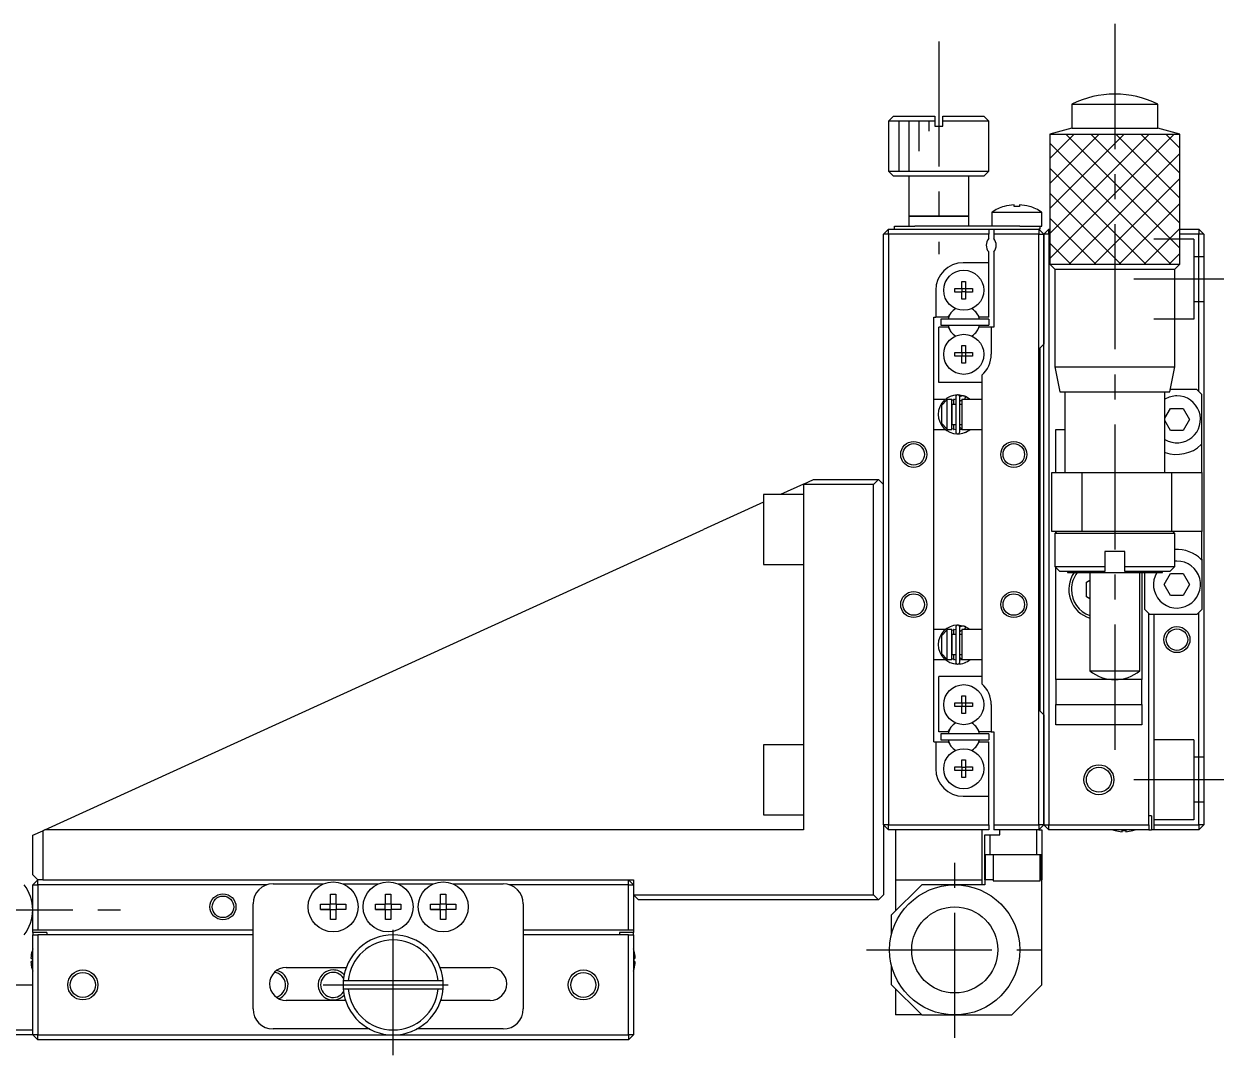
# Model space of a CAD drawing. Extents: x -401 to 352, y 16 to 609.
# Drawn here: x 96.4 to 216.3, y 278.3 to 381.3 of the extents above; entities that cross this region are included whole.
import ezdxf

# ---------------------------------------------------------------- set-up
doc = ezdxf.new("R2010")
doc.units = 0
doc.header["$LTSCALE"] = 10
doc.linetypes.add('CENTER', pattern=[2, 1.25, -0.25, 0.25, -0.25])
doc.linetypes.add('DASHED', pattern=[3.5, 2, -1.5])
doc.layers.get('0').update_dxf_attribs({"linetype": 'CONTINUOUS'})
doc.layers.add('CENTER', color=1, linetype='CENTER')

msp = doc.modelspace()

# ---------------------------------------------------------------- linework, layer by layer
at = {"color": 7, "linetype": 'CONTINUOUS'}
for p, q in [((201.11777, 373.330669), (209.71777, 373.330669)), ((201.11777, 373.330669), (201.11777, 370.920158)), ((209.71777, 370.920158), (209.71777, 373.330669)), ((183.31777, 372.130663), (182.81777, 371.630663)), ((187.41777, 371.630663), (182.81777, 371.630663)), ((182.81777, 371.630663), (182.81777, 366.630663)), ((183.31777, 372.130663), (187.41777, 372.130663)), ((187.41777, 372.130663), (187.41777, 371.630663)), ((187.41777, 371.630663), (187.41777, 371.130663)), ((188.21777, 372.130663), (192.31777, 372.130663)), ((188.21777, 371.630663), (188.21777, 372.130663)), ((192.81777, 371.630663), (188.21777, 371.630663)), ((188.21777, 371.130663), (188.21777, 371.630663)), ((192.81777, 371.630663), (192.31777, 372.130663)), ((192.81777, 366.630663), (192.81777, 371.630663)), ((187.41777, 371.130663), (188.21777, 371.130663)), ((201.11777, 370.920158), (198.917771, 370.33067)), ((201.11777, 370.920158), (209.71777, 370.920158)), ((211.917769, 370.33067), (209.71777, 370.920158)), ((198.917771, 370.33067), (211.917769, 370.33067)), ((198.917771, 370.33067), (198.917771, 357.330669)), ((211.917769, 357.330669), (211.917769, 370.33067)), ((182.81777, 366.630663), (187.81777, 366.630663)), ((182.81777, 366.630663), (183.31777, 366.130663)), ((187.81777, 366.130663), (183.31777, 366.130663)), ((184.81777, 366.130663), (184.81777, 362.130663)), ((187.81777, 366.630663), (192.81777, 366.630663)), ((192.31777, 366.130663), (187.81777, 366.130663)), ((190.81777, 362.130663), (190.81777, 366.130663)), ((192.31777, 366.130663), (192.81777, 366.630663)), ((195.35777, 363.093244), (195.35777, 363.265616)), ((195.87777, 363.265616), (195.87777, 363.093244)), ((184.81777, 362.130663), (187.81777, 362.130663)), ((190.81777, 362.130663), (184.81777, 362.130663)), ((184.81777, 362.130663), (184.81777, 361.130663)), ((187.81777, 362.130663), (190.81777, 362.130663)), ((190.81777, 361.130663), (190.81777, 362.130663)), ((193.11777, 362.522321), (198.11777, 362.522321)), ((193.11777, 362.522321), (193.11777, 361.130663)), ((194.35918, 363.093244), (194.355837, 363.100099)), ((195.87777, 363.093244), (195.35777, 363.093244)), ((196.879703, 363.100099), (196.876359, 363.093244)), ((198.11777, 361.130663), (198.11777, 362.522321)), ((183.41777, 360.830663), (183.41777, 361.130663)), ((183.41777, 361.130663), (185.41777, 361.130663)), ((194.54277, 361.130663), (185.41777, 361.130663)), ((195.91777, 361.130663), (194.54277, 361.130663)), ((195.91777, 361.130663), (197.91777, 361.130663)), ((197.91777, 361.130663), (198.11777, 361.130663)), ((197.91777, 361.130663), (197.91777, 360.830663)), ((182.81777, 360.830663), (182.31777, 360.330663)), ((182.31777, 301.330663), (182.31777, 360.330663)), ((182.81777, 360.330663), (182.31777, 360.330663)), ((182.81777, 360.330663), (182.81777, 360.830663)), ((182.81777, 360.830663), (192.81777, 360.830663)), ((182.81777, 360.330663), (182.81777, 301.330663)), ((192.81777, 360.330663), (182.81777, 360.330663)), ((192.81777, 360.830663), (193.31777, 360.830663)), ((192.81777, 360.830663), (192.81777, 360.330663)), ((192.81777, 359.892101), (192.81777, 360.330663)), ((193.31777, 360.830663), (197.81777, 360.830663)), ((193.31777, 360.830663), (193.31777, 360.330663)), ((197.81777, 360.330663), (193.31777, 360.330663)), ((193.31777, 360.330663), (193.31777, 359.892101)), ((197.91777, 360.830663), (197.81777, 360.830663)), ((197.81777, 360.830663), (197.81777, 360.330663)), ((197.81777, 360.830663), (198.31777, 360.330663)), ((197.81777, 360.330663), (198.31777, 360.330663)), ((197.81777, 301.330663), (197.81777, 360.330663)), ((198.81777, 360.830663), (198.31777, 360.330663)), ((198.31777, 360.330663), (198.31777, 349.330663)), ((198.31777, 349.330663), (198.31777, 360.330663)), ((198.81777, 360.330663), (198.31777, 360.330663)), ((198.81777, 360.330663), (198.81777, 360.830663)), ((198.81777, 360.830663), (198.917771, 360.830663)), ((198.81777, 360.330663), (198.81777, 301.330663)), ((198.917771, 360.330663), (198.81777, 360.330663)), ((211.917769, 360.830663), (213.81777, 360.830663)), ((213.81777, 360.330663), (211.917769, 360.330663)), ((213.81777, 360.830663), (213.81777, 360.330663)), ((214.31777, 360.330663), (213.81777, 360.830663)), ((213.81777, 344.630663), (213.81777, 360.330663)), ((214.31777, 360.330663), (213.81777, 360.330663)), ((214.31777, 360.330663), (214.31777, 301.330663)), ((192.81777, 357.480663), (192.81777, 358.569226)), ((193.31777, 358.569226), (193.31777, 351.030663)), ((192.81777, 357.480663), (190.26777, 357.480663)), ((192.81777, 352.030663), (192.81777, 357.480663)), ((198.917771, 357.330669), (211.917769, 357.330669)), ((198.917771, 357.330669), (199.417774, 356.830667)), ((211.417766, 356.830667), (211.917769, 357.330669)), ((199.417774, 356.830667), (211.417766, 356.830667)), ((199.417774, 356.830667), (199.417774, 347.080662)), ((211.417766, 347.080662), (211.417766, 356.830667)), ((189.431408, 354.550663), (189.431408, 354.910663)), ((189.431408, 354.910663), (190.13777, 354.910663)), ((190.13777, 355.617025), (190.49777, 355.617025)), ((190.13777, 354.910663), (190.13777, 355.617025)), ((190.148142, 354.900291), (190.13777, 354.910663)), ((190.148142, 354.561035), (190.148142, 354.900291)), ((190.148142, 354.900291), (190.487398, 354.900291)), ((190.487398, 354.900291), (190.49777, 354.910663)), ((190.487398, 354.900291), (190.487398, 354.561035)), ((190.49777, 355.617025), (190.49777, 354.910663)), ((190.49777, 354.910663), (191.204131, 354.910663)), ((191.204131, 354.910663), (191.204131, 354.550663)), ((187.51777, 354.730663), (187.51777, 352.030663)), ((190.13777, 354.550663), (189.431408, 354.550663)), ((190.148142, 354.561035), (190.13777, 354.550663)), ((190.13777, 353.844302), (190.13777, 354.550663)), ((190.49777, 353.844302), (190.13777, 353.844302)), ((190.487398, 354.561035), (190.148142, 354.561035)), ((190.487398, 354.561035), (190.49777, 354.550663)), ((190.49777, 354.550663), (190.49777, 353.844302)), ((191.204131, 354.550663), (190.49777, 354.550663)), ((187.31777, 309.630663), (187.31777, 352.030663)), ((187.31777, 352.030663), (187.51777, 352.030663)), ((188.766964, 352.030663), (187.51777, 352.030663)), ((188.01777, 351.830663), (188.01777, 351.230663)), ((192.81777, 351.830663), (188.01777, 351.830663)), ((188.766964, 352.030663), (188.91713, 352.290758)), ((191.718409, 352.290758), (191.868575, 352.030663)), ((192.81777, 352.030663), (191.868575, 352.030663)), ((192.81777, 351.830663), (192.81777, 351.230663)), ((187.81777, 345.530663), (187.81777, 351.030663)), ((188.766964, 351.030663), (187.81777, 351.030663)), ((188.01777, 351.230663), (192.81777, 351.230663)), ((188.766964, 351.030663), (188.91713, 350.770568)), ((191.718409, 350.770568), (191.868575, 351.030663)), ((193.06777, 351.030663), (191.868575, 351.030663)), ((193.06777, 351.030663), (193.06777, 348.330663)), ((193.31777, 351.030663), (193.06777, 351.030663)), ((190.13777, 349.217025), (190.49777, 349.217025)), ((190.13777, 348.510663), (190.13777, 349.217025)), ((190.49777, 349.217025), (190.49777, 348.510663)), ((197.96777, 348.980663), (198.31777, 349.330663)), ((197.96777, 312.680663), (197.96777, 348.980663)), ((198.31777, 312.330663), (198.31777, 349.330663)), ((189.431408, 348.150663), (189.431408, 348.510663)), ((189.431408, 348.510663), (190.13777, 348.510663)), ((190.13777, 348.150663), (189.431408, 348.150663)), ((190.148142, 348.500291), (190.13777, 348.510663)), ((190.148142, 348.161035), (190.13777, 348.150663)), ((190.13777, 347.444302), (190.13777, 348.150663)), ((190.148142, 348.500291), (190.487398, 348.500291)), ((190.148142, 348.161035), (190.148142, 348.500291)), ((190.487398, 348.161035), (190.148142, 348.161035)), ((190.487398, 348.500291), (190.49777, 348.510663)), ((190.487398, 348.500291), (190.487398, 348.161035)), ((190.487398, 348.161035), (190.49777, 348.150663)), ((190.49777, 348.510663), (191.204131, 348.510663)), ((190.49777, 348.150663), (190.49777, 347.444302)), ((191.204131, 348.150663), (190.49777, 348.150663)), ((191.204131, 348.510663), (191.204131, 348.150663)), ((190.49777, 347.444302), (190.13777, 347.444302)), ((199.417774, 347.080662), (211.417766, 347.080662)), ((199.417774, 347.080662), (199.917773, 344.580663)), ((210.917767, 344.580663), (211.417766, 347.080662)), ((192.11777, 345.530663), (187.81777, 345.530663)), ((192.11777, 346.251601), (192.11777, 343.405663)), ((189.52277, 344.080663), (189.52277, 340.580663)), ((190.511163, 344.105427), (189.745359, 344.274319)), ((189.918881, 344.10798), (189.911222, 344.104288)), ((189.91277, 340.580663), (189.91277, 344.080663)), ((189.950228, 344.121908), (189.918881, 344.10798)), ((189.982218, 344.13425), (189.950228, 344.121908)), ((190.014773, 344.144977), (189.982218, 344.13425)), ((190.047813, 344.154063), (190.014773, 344.144977)), ((190.081257, 344.161485), (190.047813, 344.154063)), ((190.115023, 344.167227), (190.081257, 344.161485)), ((190.149029, 344.171274), (190.115023, 344.167227)), ((190.183192, 344.173617), (190.149029, 344.171274)), ((190.217428, 344.174249), (190.183192, 344.173617)), ((190.251654, 344.173169), (190.217428, 344.174249)), ((190.285787, 344.17038), (190.251654, 344.173169)), ((190.319741, 344.165887), (190.285787, 344.17038)), ((190.353436, 344.159702), (190.319741, 344.165887)), ((190.386787, 344.151839), (190.353436, 344.159702)), ((190.419714, 344.142316), (190.386787, 344.151839)), ((190.492022, 344.112947), (190.392812, 343.830639)), ((190.452134, 344.131157), (190.419714, 344.142316)), ((190.482301, 344.119103), (190.452134, 344.131157)), ((190.475327, 344.054763), (190.471957, 344.043475)), ((190.47826, 344.065329), (190.475327, 344.054763)), ((190.480736, 344.075106), (190.47826, 344.065329)), ((190.482742, 344.084034), (190.480736, 344.075106)), ((190.48095, 344.119388), (190.482909, 344.118767)), ((190.953801, 343.830786), (190.481856, 344.118245)), ((190.484263, 344.092055), (190.482742, 344.084034)), ((190.482909, 344.118767), (190.484384, 344.117021)), ((190.485291, 344.099119), (190.484263, 344.092055)), ((190.484384, 344.117021), (190.485363, 344.114163)), ((190.485818, 344.105183), (190.485291, 344.099119)), ((190.485363, 344.114163), (190.485843, 344.110208)), ((190.485843, 344.110208), (190.485818, 344.105183)), ((190.490957, 344.114326), (190.492022, 344.112947)), ((199.917773, 344.580663), (210.917767, 344.580663)), ((200.41777, 344.580663), (200.41777, 336.530663)), ((210.41777, 336.530663), (210.41777, 344.580663)), ((213.61777, 344.830663), (210.967767, 344.830663)), ((214.11777, 344.330663), (213.61777, 344.830663)), ((214.11777, 339.283136), (214.11777, 344.330663)), ((188.481201, 343.830663), (187.31777, 343.830663)), ((188.11777, 343.250764), (188.61777, 343.77991)), ((188.11777, 341.417808), (188.11777, 343.250764)), ((188.481711, 343.830663), (188.481596, 343.830663)), ((188.61777, 343.830663), (188.61777, 343.77991)), ((189.11777, 343.830663), (188.61777, 343.830663)), ((188.61777, 343.77991), (188.61777, 340.888662)), ((189.117615, 343.765883), (189.522747, 343.874345)), ((189.11777, 340.830663), (189.11777, 343.830663)), ((189.11777, 343.330663), (189.11777, 343.830602)), ((189.11777, 343.330663), (189.11777, 341.330663)), ((189.11777, 341.330663), (189.11777, 343.330663)), ((189.52277, 343.330663), (189.11777, 343.330663)), ((189.306285, 343.830663), (189.306097, 343.830663)), ((189.306412, 343.830663), (189.306285, 343.830663)), ((189.306726, 343.830663), (189.30662, 343.830663)), ((189.307287, 343.830663), (189.306851, 343.830663)), ((189.31777, 343.830663), (189.307371, 343.830663)), ((189.31777, 343.330663), (189.31777, 343.830663)), ((189.91277, 343.479164), (189.913104, 343.493389)), ((190.11777, 343.330663), (189.91277, 343.330663)), ((189.913104, 343.493389), (189.914163, 343.508369)), ((189.914163, 343.508369), (189.915947, 343.523279)), ((189.915947, 343.523279), (189.91845, 343.538082)), ((189.91845, 343.538082), (189.921668, 343.552746)), ((189.921668, 343.552746), (189.925592, 343.567234)), ((189.925592, 343.567234), (189.930215, 343.581513)), ((189.930215, 343.581513), (189.935525, 343.59555)), ((189.935525, 343.59555), (189.941513, 343.609311)), ((189.941513, 343.609311), (189.948164, 343.622762)), ((189.948164, 343.622762), (189.955464, 343.635873)), ((189.955464, 343.635873), (189.963397, 343.64861)), ((189.963397, 343.64861), (189.971946, 343.660944)), ((189.971946, 343.660944), (189.981091, 343.672843)), ((189.981091, 343.672843), (189.990813, 343.684277)), ((189.990813, 343.684277), (190.001088, 343.695219)), ((190.001088, 343.695219), (190.011895, 343.705639)), ((190.011895, 343.705639), (190.023208, 343.715512)), ((190.023208, 343.715512), (190.035002, 343.724811)), ((190.035002, 343.724811), (190.047247, 343.733511)), ((190.047247, 343.733511), (190.059917, 343.741589)), ((190.059917, 343.741589), (190.072979, 343.749023)), ((190.072979, 343.749023), (190.086403, 343.755792)), ((190.086403, 343.755792), (190.100156, 343.761877)), ((190.100156, 343.761877), (190.114204, 343.767261)), ((190.114204, 343.767261), (190.117749, 343.768492)), ((190.11777, 343.830663), (190.11777, 340.830663)), ((192.11777, 343.830663), (190.11777, 343.830663)), ((190.388432, 343.842303), (190.382282, 343.830663)), ((190.394689, 343.854556), (190.388432, 343.842303)), ((190.401016, 343.867344), (190.394689, 343.854556)), ((190.407373, 343.880587), (190.401016, 343.867344)), ((190.413718, 343.894201), (190.407373, 343.880587)), ((190.420013, 343.908102), (190.413718, 343.894201)), ((190.426218, 343.922203), (190.420013, 343.908102)), ((190.432294, 343.936413), (190.426218, 343.922203)), ((190.438203, 343.950645), (190.432294, 343.936413)), ((190.443908, 343.964808), (190.438203, 343.950645)), ((190.449373, 343.978815), (190.443908, 343.964808)), ((190.454563, 343.992576), (190.449373, 343.978815)), ((190.459446, 344.006006), (190.454563, 343.992576)), ((190.463991, 344.019019), (190.459446, 344.006006)), ((190.46817, 344.031535), (190.463991, 344.019019)), ((190.471957, 344.043475), (190.46817, 344.031535)), ((192.11777, 343.405663), (192.11777, 341.255663)), ((210.41777, 341.952202), (210.982684, 342.930663)), ((210.982684, 342.930663), (212.252855, 342.930663)), ((212.252855, 342.930663), (212.88794, 341.830663)), ((210.982684, 340.730663), (210.41777, 341.709124)), ((212.88794, 341.830663), (212.252855, 340.730663)), ((187.31777, 340.830663), (188.481345, 340.830663)), ((188.61777, 340.888662), (188.11777, 341.417808)), ((188.11777, 341.410563), (188.11777, 341.417808)), ((188.61777, 340.888662), (188.61777, 340.830663)), ((188.61777, 340.830663), (189.11777, 340.830663)), ((189.522714, 340.787297), (189.117609, 340.895109)), ((189.11777, 340.830663), (189.11777, 341.330663)), ((189.11777, 341.330663), (189.52277, 341.330663)), ((189.305933, 340.830663), (189.306083, 340.830663)), ((189.306302, 340.830663), (189.306416, 340.830663)), ((189.306416, 340.830663), (189.306572, 340.830663)), ((189.306572, 340.830663), (189.306697, 340.830663)), ((189.306709, 340.830663), (189.306809, 340.830663)), ((189.306809, 340.830663), (189.306911, 340.830663)), ((189.30704, 340.830663), (189.307216, 340.830663)), ((189.307216, 340.830663), (189.307347, 340.830663)), ((189.307483, 340.830663), (189.31777, 340.830663)), ((189.31777, 340.830663), (189.31777, 341.330663)), ((189.91277, 341.330663), (190.11777, 341.330663)), ((189.912845, 341.175468), (189.91277, 341.182163)), ((190.117936, 340.827264), (189.912812, 340.786974)), ((189.913541, 341.160463), (189.912845, 341.175468)), ((189.914963, 341.145508), (189.913541, 341.160463)), ((189.917108, 341.130636), (189.914963, 341.145508)), ((189.919972, 341.115884), (189.917108, 341.130636)), ((189.923549, 341.101286), (189.919972, 341.115884)), ((189.927832, 341.086876), (189.923549, 341.101286)), ((189.932812, 341.072689), (189.927832, 341.086876)), ((189.938479, 341.05876), (189.932812, 341.072689)), ((189.94482, 341.045121), (189.938479, 341.05876)), ((189.951822, 341.031807), (189.94482, 341.045121)), ((189.95947, 341.018849), (189.951822, 341.031807)), ((189.967746, 341.00628), (189.95947, 341.018849)), ((189.976634, 340.994132), (189.967746, 341.00628)), ((189.986113, 340.982435), (189.976634, 340.994132)), ((189.996161, 340.971219), (189.986113, 340.982435)), ((190.006756, 340.960514), (189.996161, 340.971219)), ((190.017873, 340.950348), (190.006756, 340.960514)), ((190.029486, 340.940747), (190.017873, 340.950348)), ((190.041567, 340.931737), (190.029486, 340.940747)), ((190.054087, 340.923344), (190.041567, 340.931737)), ((190.067016, 340.91559), (190.054087, 340.923344)), ((190.080322, 340.908496), (190.067016, 340.91559)), ((190.093971, 340.902084), (190.080322, 340.908496)), ((190.107928, 340.89637), (190.093971, 340.902084)), ((190.117744, 340.892836), (190.107928, 340.89637)), ((190.11777, 340.830663), (192.11777, 340.830663)), ((190.129415, 340.83038), (190.117936, 340.827264)), ((190.423513, 340.520225), (190.424441, 340.520525)), ((190.424441, 340.520525), (190.425869, 340.52099)), ((190.425869, 340.52099), (190.427174, 340.521418)), ((190.427174, 340.521418), (190.428088, 340.52172)), ((190.428088, 340.52172), (190.429318, 340.522128)), ((190.429318, 340.522128), (190.430308, 340.522458)), ((190.430308, 340.522458), (190.431467, 340.522847)), ((190.431467, 340.522847), (190.432496, 340.523194)), ((190.432496, 340.523194), (190.434718, 340.52395)), ((190.434718, 340.52395), (190.43563, 340.524262)), ((190.43563, 340.524262), (190.439974, 340.525771)), ((190.439974, 340.525771), (190.442003, 340.526487)), ((190.442003, 340.526487), (190.444832, 340.527497)), ((190.444832, 340.527497), (190.482301, 340.542223)), ((190.478408, 340.542468), (190.48095, 340.541938)), ((190.48095, 340.541938), (190.48063, 340.542702)), ((190.482301, 340.542223), (190.48095, 340.541938)), ((190.482058, 340.543168), (190.500012, 340.550954)), ((190.48303, 340.542646), (190.482301, 340.542223)), ((192.11777, 341.255663), (192.11777, 320.405663)), ((199.51777, 340.830663), (200.41777, 340.830663)), ((199.51777, 336.530663), (199.51777, 340.830663)), ((212.252855, 340.730663), (210.982684, 340.730663)), ((214.11777, 339.283136), (214.048591, 339.312508)), ((214.11777, 336.530663), (214.11777, 339.283136)), ((174.31777, 335.374937), (175.31777, 335.830663)), ((175.31777, 335.830663), (181.81777, 335.830663)), ((181.81777, 335.830663), (181.31777, 335.330663)), ((182.31777, 335.330663), (181.81777, 335.830663)), ((199.11777, 330.630663), (199.11777, 336.530663)), ((199.11777, 336.530663), (202.11777, 336.530663)), ((202.11777, 336.530663), (202.11777, 330.630663)), ((202.11777, 336.530663), (211.11777, 336.530663)), ((211.11777, 330.630663), (211.11777, 336.530663)), ((211.11777, 336.530663), (214.11777, 336.530663)), ((214.11777, 336.530663), (214.11777, 330.630663)), ((174.31777, 335.374937), (172.02632, 334.330663)), ((174.31777, 335.330663), (174.31777, 335.374937)), ((181.31777, 335.330663), (174.31777, 335.330663)), ((174.31777, 335.330663), (174.31777, 300.830663)), ((181.31777, 294.330663), (181.31777, 335.330663)), ((170.31777, 333.552032), (164.31777, 330.817675)), ((170.31777, 334.330663), (170.31777, 330.830663)), ((174.31777, 334.330663), (170.31777, 334.330663)), ((98.517279, 300.830663), (164.31777, 330.817675)), ((170.31777, 330.830663), (170.31777, 327.330663)), ((202.11777, 330.630663), (199.11777, 330.630663)), ((199.61777, 330.630663), (199.41777, 330.430663)), ((205.41777, 330.430663), (199.41777, 330.430663)), ((199.41777, 330.430663), (199.41777, 327.130663)), ((199.51777, 330.530663), (199.51777, 330.630663)), ((211.11777, 330.630663), (202.11777, 330.630663)), ((211.41777, 330.430663), (205.41777, 330.430663)), ((214.11777, 330.630663), (211.11777, 330.630663)), ((211.41777, 330.430663), (211.21777, 330.630663)), ((211.41777, 327.130663), (211.41777, 330.430663)), ((214.11777, 327.878191), (214.11777, 330.630663)), ((206.41777, 328.630663), (204.41777, 328.630663)), ((204.41777, 328.630663), (204.41777, 327.130663)), ((206.41777, 327.130663), (206.41777, 328.630663)), ((170.31777, 327.330663), (174.31777, 327.330663)), ((214.048591, 327.848819), (214.11777, 327.878191)), ((214.11777, 327.878191), (214.11777, 322.830663)), ((199.41777, 327.130663), (204.41777, 327.130663)), ((199.41777, 327.130663), (199.91777, 326.630663)), ((199.51777, 315.830663), (199.51777, 327.030663)), ((204.41777, 326.630663), (199.91777, 326.630663)), ((200.66777, 326.630663), (200.66777, 326.530663)), ((200.66777, 326.530663), (210.16777, 326.530663)), ((202.917774, 326.530663), (202.917774, 316.708172)), ((204.41777, 327.130663), (204.41777, 326.630663)), ((206.41777, 327.130663), (211.41777, 327.130663)), ((206.41777, 326.630663), (206.41777, 327.130663)), ((210.91777, 326.630663), (206.41777, 326.630663)), ((207.917766, 316.708172), (207.917766, 326.530663)), ((208.11777, 326.530663), (208.11777, 315.830663)), ((208.41777, 322.830663), (208.41777, 326.530663)), ((210.16777, 326.530663), (210.16777, 326.630663)), ((210.347599, 325.330663), (210.982684, 326.430663)), ((210.91777, 326.630663), (211.41777, 327.130663)), ((210.982684, 326.430663), (212.252855, 326.430663)), ((212.252855, 326.430663), (212.88794, 325.330663)), ((202.56777, 325.552351), (202.917774, 325.754426)), ((202.56777, 324.108976), (202.56777, 325.552351)), ((210.982684, 324.230663), (210.347599, 325.330663)), ((212.88794, 325.330663), (212.252855, 324.230663)), ((202.917774, 323.906901), (202.56777, 324.108976)), ((212.252855, 324.230663), (210.982684, 324.230663)), ((208.41777, 322.830663), (208.91777, 322.330663)), ((213.61777, 322.330663), (214.11777, 322.830663)), ((213.81777, 301.330663), (213.81777, 322.530663)), ((190.491494, 321.114082), (189.745359, 321.274319)), ((208.81777, 301.330663), (208.81777, 322.430663)), ((213.61777, 322.330663), (208.91777, 322.330663)), ((209.31777, 322.330663), (209.31777, 301.330663)), ((188.481201, 320.830663), (187.31777, 320.830663)), ((188.11777, 320.250764), (188.61777, 320.77991)), ((188.11777, 318.417808), (188.11777, 320.250764)), ((188.481711, 320.830663), (188.481596, 320.830663)), ((188.61777, 320.830663), (188.61777, 320.77991)), ((189.11777, 320.830663), (188.61777, 320.830663)), ((188.61777, 320.77991), (188.61777, 317.888662)), ((189.117615, 320.765883), (189.522747, 320.874345)), ((189.11777, 317.830663), (189.11777, 320.830663)), ((189.11777, 320.330663), (189.11777, 320.830602)), ((189.11777, 320.330663), (189.11777, 318.330663)), ((189.11777, 318.330663), (189.11777, 320.330663)), ((189.52277, 320.330663), (189.11777, 320.330663)), ((189.306285, 320.830663), (189.306097, 320.830663)), ((189.306412, 320.830663), (189.306285, 320.830663)), ((189.306726, 320.830663), (189.30662, 320.830663)), ((189.307287, 320.830663), (189.306851, 320.830663)), ((189.31777, 320.830663), (189.307371, 320.830663)), ((189.31777, 320.330663), (189.31777, 320.830663)), ((189.52277, 321.080663), (189.52277, 317.580663)), ((189.918881, 321.10798), (189.911222, 321.104288)), ((189.91277, 317.580663), (189.91277, 321.080663)), ((189.91277, 320.479164), (189.913104, 320.493389)), ((190.11777, 320.330663), (189.91277, 320.330663)), ((189.913104, 320.493389), (189.914163, 320.508369)), ((189.914163, 320.508369), (189.915947, 320.523279)), ((189.915947, 320.523279), (189.91845, 320.538082)), ((189.91845, 320.538082), (189.921668, 320.552746)), ((189.950228, 321.121908), (189.918881, 321.10798)), ((189.921668, 320.552746), (189.925592, 320.567234)), ((189.925592, 320.567234), (189.930215, 320.581513)), ((189.930215, 320.581513), (189.935525, 320.59555)), ((189.935525, 320.59555), (189.941513, 320.609311)), ((189.941513, 320.609311), (189.948164, 320.622762)), ((189.948164, 320.622762), (189.955464, 320.635873)), ((189.982218, 321.13425), (189.950228, 321.121908)), ((189.955464, 320.635873), (189.963397, 320.64861)), ((189.963397, 320.64861), (189.971946, 320.660944)), ((189.971946, 320.660944), (189.981091, 320.672843)), ((189.981091, 320.672843), (189.990813, 320.684277)), ((190.014773, 321.144977), (189.982218, 321.13425)), ((189.990813, 320.684277), (190.001088, 320.695219)), ((190.001088, 320.695219), (190.011895, 320.705639)), ((190.011895, 320.705639), (190.023208, 320.715512)), ((190.047813, 321.154063), (190.014773, 321.144977)), ((190.023208, 320.715512), (190.035002, 320.724811)), ((190.035002, 320.724811), (190.047247, 320.733511)), ((190.047247, 320.733511), (190.059917, 320.741589)), ((190.081257, 321.161485), (190.047813, 321.154063)), ((190.059917, 320.741589), (190.072979, 320.749023)), ((190.072979, 320.749023), (190.086403, 320.755792)), ((190.115023, 321.167227), (190.081257, 321.161485)), ((190.086403, 320.755792), (190.100156, 320.761877)), ((190.100156, 320.761877), (190.114204, 320.767261)), ((190.114204, 320.767261), (190.117749, 320.768492)), ((190.149029, 321.171274), (190.115023, 321.167227)), ((190.11777, 320.830663), (190.11777, 317.830663)), ((192.11777, 320.830663), (190.11777, 320.830663)), ((190.183192, 321.173617), (190.149029, 321.171274)), ((190.217428, 321.174249), (190.183192, 321.173617)), ((190.251654, 321.173169), (190.217428, 321.174249)), ((190.285787, 321.17038), (190.251654, 321.173169)), ((190.319741, 321.165887), (190.285787, 321.17038)), ((190.353436, 321.159702), (190.319741, 321.165887)), ((190.386787, 321.151839), (190.353436, 321.159702)), ((190.388432, 320.842303), (190.382282, 320.830663)), ((190.419714, 321.142316), (190.386787, 321.151839)), ((190.394689, 320.854556), (190.388432, 320.842303)), ((190.490957, 321.114326), (190.392812, 320.830639)), ((190.401016, 320.867344), (190.394689, 320.854556)), ((190.407373, 320.880587), (190.401016, 320.867344)), ((190.413718, 320.894201), (190.407373, 320.880587)), ((190.420013, 320.908102), (190.413718, 320.894201)), ((190.452134, 321.131157), (190.419714, 321.142316)), ((190.426218, 320.922203), (190.420013, 320.908102)), ((190.432294, 320.936413), (190.426218, 320.922203)), ((190.438203, 320.950645), (190.432294, 320.936413)), ((190.443908, 320.964808), (190.438203, 320.950645)), ((190.449373, 320.978815), (190.443908, 320.964808)), ((190.454563, 320.992576), (190.449373, 320.978815)), ((190.482301, 321.119103), (190.452134, 321.131157)), ((190.459446, 321.006006), (190.454563, 320.992576)), ((190.463991, 321.019019), (190.459446, 321.006006)), ((190.46817, 321.031535), (190.463991, 321.019019)), ((190.471957, 321.043475), (190.46817, 321.031535)), ((190.475327, 321.054763), (190.471957, 321.043475)), ((190.47826, 321.065329), (190.475327, 321.054763)), ((190.480736, 321.075106), (190.47826, 321.065329)), ((190.482742, 321.084034), (190.480736, 321.075106)), ((190.48095, 321.119388), (190.482909, 321.118767)), ((190.953801, 320.830786), (190.481856, 321.118245)), ((190.484263, 321.092055), (190.482742, 321.084034)), ((190.482909, 321.118767), (190.484384, 321.117021)), ((190.485291, 321.099119), (190.484263, 321.092055)), ((190.484384, 321.117021), (190.485363, 321.114163)), ((190.485818, 321.105183), (190.485291, 321.099119)), ((190.485363, 321.114163), (190.485843, 321.110208)), ((190.485843, 321.110208), (190.485818, 321.105183)), ((190.511163, 321.105427), (190.491494, 321.114082)), ((192.11777, 320.405663), (192.11777, 318.255663)), ((187.31777, 317.830663), (188.481345, 317.830663)), ((188.61777, 317.888662), (188.11777, 318.417808)), ((188.11777, 318.410563), (188.11777, 318.417808)), ((188.61777, 317.888662), (188.61777, 317.830663)), ((188.61777, 317.830663), (189.11777, 317.830663)), ((189.522714, 317.787297), (189.117609, 317.895109)), ((189.11777, 317.830663), (189.11777, 318.330663)), ((189.11777, 318.330663), (189.52277, 318.330663)), ((189.305933, 317.830663), (189.306083, 317.830663)), ((189.306302, 317.830663), (189.306416, 317.830663)), ((189.306416, 317.830663), (189.306572, 317.830663)), ((189.306572, 317.830663), (189.306697, 317.830663)), ((189.306709, 317.830663), (189.306809, 317.830663)), ((189.306809, 317.830663), (189.306911, 317.830663)), ((189.30704, 317.830663), (189.307216, 317.830663)), ((189.307216, 317.830663), (189.307347, 317.830663)), ((189.307483, 317.830663), (189.31777, 317.830663)), ((189.31777, 317.830663), (189.31777, 318.330663)), ((189.91277, 318.330663), (190.11777, 318.330663)), ((189.912845, 318.175468), (189.91277, 318.182163)), ((190.117936, 317.827264), (189.912812, 317.786974)), ((189.913541, 318.160463), (189.912845, 318.175468)), ((189.914963, 318.145508), (189.913541, 318.160463)), ((189.917108, 318.130636), (189.914963, 318.145508)), ((189.919972, 318.115884), (189.917108, 318.130636)), ((189.923549, 318.101286), (189.919972, 318.115884)), ((189.927832, 318.086876), (189.923549, 318.101286)), ((189.932812, 318.072689), (189.927832, 318.086876)), ((189.938479, 318.05876), (189.932812, 318.072689)), ((189.94482, 318.045121), (189.938479, 318.05876)), ((189.951822, 318.031807), (189.94482, 318.045121)), ((189.95947, 318.018849), (189.951822, 318.031807)), ((189.967746, 318.00628), (189.95947, 318.018849)), ((189.976634, 317.994132), (189.967746, 318.00628)), ((189.986113, 317.982435), (189.976634, 317.994132)), ((189.996161, 317.971219), (189.986113, 317.982435)), ((190.006756, 317.960514), (189.996161, 317.971219)), ((190.017873, 317.950348), (190.006756, 317.960514)), ((190.029486, 317.940747), (190.017873, 317.950348)), ((190.041567, 317.931737), (190.029486, 317.940747)), ((190.054087, 317.923344), (190.041567, 317.931737)), ((190.067016, 317.91559), (190.054087, 317.923344)), ((190.080322, 317.908496), (190.067016, 317.91559)), ((190.093971, 317.902084), (190.080322, 317.908496)), ((190.107928, 317.89637), (190.093971, 317.902084)), ((190.117744, 317.892836), (190.107928, 317.89637)), ((190.11777, 317.830663), (192.11777, 317.830663)), ((190.129415, 317.83038), (190.117936, 317.827264)), ((192.11777, 318.255663), (192.11777, 315.409726)), ((190.423513, 317.520225), (190.424441, 317.520525)), ((190.424441, 317.520525), (190.425869, 317.52099)), ((190.425869, 317.52099), (190.427174, 317.521418)), ((190.427174, 317.521418), (190.428088, 317.52172)), ((190.428088, 317.52172), (190.429318, 317.522128)), ((190.429318, 317.522128), (190.430308, 317.522458)), ((190.430308, 317.522458), (190.431467, 317.522847)), ((190.431467, 317.522847), (190.432496, 317.523194)), ((190.432496, 317.523194), (190.434718, 317.52395)), ((190.434718, 317.52395), (190.43563, 317.524262)), ((190.43563, 317.524262), (190.439974, 317.525771)), ((190.439974, 317.525771), (190.442003, 317.526487)), ((190.442003, 317.526487), (190.444832, 317.527497)), ((190.444832, 317.527497), (190.482301, 317.542223)), ((190.478408, 317.542468), (190.48095, 317.541938)), ((190.48095, 317.541938), (190.48063, 317.542702)), ((190.482301, 317.542223), (190.48095, 317.541938)), ((190.482058, 317.543168), (190.500012, 317.550954)), ((190.48303, 317.542646), (190.482301, 317.542223)), ((202.917774, 316.708172), (207.917766, 316.708172)), ((187.81777, 310.630663), (187.81777, 316.130663)), ((192.11777, 316.130663), (187.81777, 316.130663)), ((208.11777, 315.830663), (199.51777, 315.830663)), ((199.51777, 315.830663), (199.51777, 313.330663)), ((208.11777, 313.330663), (208.11777, 315.830663)), ((190.13777, 314.217025), (190.49777, 314.217025)), ((190.13777, 313.510663), (190.13777, 314.217025)), ((190.49777, 314.217025), (190.49777, 313.510663)), ((189.431408, 313.150663), (189.431408, 313.510663)), ((189.431408, 313.510663), (190.13777, 313.510663)), ((190.13777, 313.150663), (189.431408, 313.150663)), ((190.148142, 313.500291), (190.13777, 313.510663)), ((190.148142, 313.161035), (190.13777, 313.150663)), ((190.13777, 312.444302), (190.13777, 313.150663)), ((190.148142, 313.161035), (190.148142, 313.500291)), ((190.148142, 313.500291), (190.487398, 313.500291)), ((190.487398, 313.161035), (190.148142, 313.161035)), ((190.487398, 313.500291), (190.49777, 313.510663)), ((190.487398, 313.500291), (190.487398, 313.161035)), ((190.487398, 313.161035), (190.49777, 313.150663)), ((190.49777, 313.510663), (191.204131, 313.510663)), ((190.49777, 313.150663), (190.49777, 312.444302)), ((191.204131, 313.150663), (190.49777, 313.150663)), ((191.204131, 313.510663), (191.204131, 313.150663)), ((193.06777, 313.330663), (193.06777, 310.630663)), ((199.51777, 313.330663), (208.11777, 313.330663)), ((199.51777, 311.330663), (199.51777, 313.330663)), ((208.11777, 313.330663), (208.11777, 311.330663)), ((190.49777, 312.444302), (190.13777, 312.444302)), ((198.31777, 312.330663), (197.96777, 312.680663)), ((198.31777, 312.330663), (198.31777, 301.330663)), ((198.31777, 301.330663), (198.31777, 312.330663)), ((188.766964, 310.630663), (187.81777, 310.630663)), ((188.766964, 310.630663), (188.91713, 310.890758)), ((191.718409, 310.890758), (191.868575, 310.630663)), ((193.06777, 310.630663), (191.868575, 310.630663)), ((193.06777, 310.630663), (193.31777, 310.630663)), ((193.31777, 310.630663), (193.31777, 301.330663)), ((208.11777, 311.330663), (199.51777, 311.330663)), ((170.31777, 309.330663), (170.31777, 305.830663)), ((174.31777, 309.330663), (170.31777, 309.330663)), ((187.31777, 309.630663), (187.51777, 309.630663)), ((187.51777, 309.630663), (187.51777, 306.930663)), ((187.51777, 309.630663), (188.766964, 309.630663)), ((188.01777, 310.430663), (188.01777, 309.830663)), ((192.81777, 310.430663), (188.01777, 310.430663)), ((188.01777, 309.830663), (192.81777, 309.830663)), ((188.766964, 309.630663), (188.91713, 309.370568)), ((191.718409, 309.370568), (191.868575, 309.630663)), ((191.868575, 309.630663), (192.81777, 309.630663)), ((192.81777, 310.430663), (192.81777, 309.830663)), ((192.81777, 304.180663), (192.81777, 309.630663)), ((189.431408, 306.750663), (189.431408, 307.110663)), ((189.431408, 307.110663), (190.13777, 307.110663)), ((190.13777, 307.817025), (190.49777, 307.817025)), ((190.13777, 307.110663), (190.13777, 307.817025)), ((190.148142, 307.100291), (190.13777, 307.110663)), ((190.148142, 307.100291), (190.487398, 307.100291)), ((190.148142, 306.761035), (190.148142, 307.100291)), ((190.487398, 307.100291), (190.49777, 307.110663)), ((190.487398, 307.100291), (190.487398, 306.761035)), ((190.49777, 307.817025), (190.49777, 307.110663)), ((190.49777, 307.110663), (191.204131, 307.110663)), ((191.204131, 307.110663), (191.204131, 306.750663)), ((170.31777, 305.830663), (170.31777, 302.330663)), ((190.13777, 306.750663), (189.431408, 306.750663)), ((190.148142, 306.761035), (190.13777, 306.750663)), ((190.13777, 306.044302), (190.13777, 306.750663)), ((190.49777, 306.044302), (190.13777, 306.044302)), ((190.487398, 306.761035), (190.148142, 306.761035)), ((190.487398, 306.761035), (190.49777, 306.750663)), ((190.49777, 306.750663), (190.49777, 306.044302)), ((191.204131, 306.750663), (190.49777, 306.750663)), ((190.26777, 304.180663), (192.81777, 304.180663)), ((192.81777, 301.330663), (192.81777, 304.180663)), ((170.31777, 302.330663), (174.31777, 302.330663)), ((209.06777, 302.230663), (208.81777, 302.230663)), ((209.06777, 302.230663), (209.06777, 300.830663)), ((182.31777, 301.330663), (182.31777, 294.330663)), ((182.81777, 301.330663), (182.31777, 301.330663)), ((182.81777, 300.830663), (182.31777, 301.330663)), ((182.81777, 301.330663), (192.81777, 301.330663)), ((182.81777, 300.830663), (182.81777, 301.330663)), ((192.81777, 301.330663), (192.81777, 300.830663)), ((193.31777, 301.330663), (197.81777, 301.330663)), ((193.31777, 301.330663), (193.31777, 300.830663)), ((198.31777, 301.330663), (197.81777, 301.330663)), ((198.31777, 301.330663), (197.81777, 300.830663)), ((197.81777, 301.330663), (197.81777, 300.830663)), ((198.31777, 301.330663), (198.81777, 301.330663)), ((198.31777, 301.330663), (198.81777, 300.830663)), ((198.81777, 301.330663), (208.81777, 301.330663)), ((198.81777, 300.830663), (198.81777, 301.330663)), ((208.81777, 301.330663), (208.81777, 300.830663)), ((209.31777, 301.330663), (213.81777, 301.330663)), ((209.31777, 301.330663), (209.31777, 300.830663)), ((214.31777, 301.330663), (213.81777, 301.330663)), ((213.81777, 301.330663), (213.81777, 300.830663)), ((214.31777, 301.330663), (213.81777, 300.830663)), ((97.31777, 300.284015), (98.31777, 300.739742)), ((97.31777, 296.330663), (97.31777, 300.284015)), ((98.517279, 300.830663), (98.31777, 300.739742)), ((98.31777, 300.739742), (98.31777, 295.830663)), ((100.317775, 300.830663), (98.517279, 300.830663)), ((100.66777, 300.830663), (100.317775, 300.830663)), ((103.96777, 300.830663), (100.66777, 300.830663)), ((104.317765, 300.830663), (103.96777, 300.830663)), ((150.317775, 300.830663), (104.317765, 300.830663)), ((150.66777, 300.830663), (150.317775, 300.830663)), ((153.96777, 300.830663), (150.66777, 300.830663)), ((154.317765, 300.830663), (153.96777, 300.830663)), ((174.31777, 300.830663), (154.317765, 300.830663)), ((192.81777, 300.830663), (182.81777, 300.830663)), ((183.51777, 300.830663), (183.51777, 295.830663)), ((192.11777, 300.830663), (192.11777, 295.830663)), ((192.41777, 298.330663), (192.41777, 300.330663)), ((192.41777, 300.330663), (192.91777, 300.330663)), ((192.91777, 300.330663), (192.91777, 298.330663)), ((192.91777, 300.330663), (193.91777, 300.330663)), ((197.81777, 300.830663), (193.31777, 300.830663)), ((193.91777, 300.330663), (193.91777, 300.830663)), ((197.61777, 298.330663), (197.61777, 300.830663)), ((197.81777, 300.830663), (198.11777, 300.830663)), ((198.11777, 300.830663), (198.11777, 298.330663)), ((208.81777, 300.830663), (198.81777, 300.830663)), ((205.429154, 300.756519), (205.431408, 300.761142)), ((206.13777, 300.761142), (206.49777, 300.761142)), ((206.13777, 300.640804), (206.13777, 300.761142)), ((206.49777, 300.761142), (206.49777, 300.640804)), ((207.204131, 300.761142), (207.206386, 300.756519)), ((208.81777, 300.830663), (209.06777, 300.830663)), ((209.31777, 300.830663), (209.06777, 300.830663)), ((213.81777, 300.830663), (209.31777, 300.830663)), ((192.91777, 298.330663), (192.41777, 298.330663)), ((192.41777, 295.830663), (192.41777, 298.330663)), ((192.458033, 298.330663), (192.458033, 295.830663)), ((197.61777, 298.330663), (192.91777, 298.330663)), ((193.26777, 298.330663), (193.26777, 295.730663)), ((198.11777, 298.330663), (197.61777, 298.330663)), ((197.96777, 295.730663), (197.96777, 298.330663)), ((198.048591, 295.830663), (198.048591, 298.330663)), ((198.11777, 298.330663), (198.11777, 295.830663)), ((97.31777, 296.330663), (97.81777, 295.830663)), ((97.31777, 295.330663), (97.81777, 295.830663)), ((97.31777, 295.330663), (97.81777, 295.330663)), ((97.31777, 290.830663), (97.31777, 295.330663)), ((97.81777, 295.330663), (97.81777, 295.830663)), ((98.31777, 295.830663), (97.81777, 295.830663)), ((120.69327, 295.330663), (97.81777, 295.330663)), ((97.81777, 295.330663), (97.81777, 290.830663)), ((98.31777, 295.830663), (157.31777, 295.830663)), ((121.31777, 295.430663), (126.337974, 295.430663)), ((128.297566, 295.430663), (131.837974, 295.430663)), ((133.797566, 295.430663), (137.337974, 295.430663)), ((139.297566, 295.430663), (144.31777, 295.430663)), ((156.81777, 295.330663), (144.94227, 295.330663)), ((156.81777, 295.330663), (156.81777, 295.830663)), ((157.31777, 295.330663), (156.81777, 295.830663)), ((156.81777, 295.330663), (157.31777, 295.330663)), ((156.81777, 290.830663), (156.81777, 295.330663)), ((157.31777, 295.830663), (157.31777, 294.330663)), ((186.11777, 295.330663), (183.11777, 292.330663)), ((183.51777, 295.830663), (192.11777, 295.830663)), ((183.51777, 295.830663), (183.51777, 292.730663)), ((189.41777, 295.330663), (186.11777, 295.330663)), ((192.41777, 295.330663), (189.41777, 295.330663)), ((192.11777, 295.830663), (192.11777, 295.330663)), ((192.458033, 295.830663), (192.41777, 295.830663)), ((192.41777, 295.830663), (192.41777, 295.330663)), ((193.26777, 295.830663), (192.458033, 295.830663)), ((193.26777, 295.730663), (195.61777, 295.730663)), ((195.61777, 295.730663), (197.96777, 295.730663)), ((198.048591, 295.830663), (197.96777, 295.830663)), ((198.11777, 295.830663), (198.048591, 295.830663)), ((198.11777, 285.330663), (198.11777, 295.830663)), ((127.05777, 294.389253), (127.57777, 294.389253)), ((127.05777, 293.390663), (127.05777, 294.389253)), ((127.57777, 294.389253), (127.57777, 293.390663)), ((132.55777, 294.389253), (133.07777, 294.389253)), ((132.55777, 293.390663), (132.55777, 294.389253)), ((133.07777, 294.389253), (133.07777, 293.390663)), ((138.05777, 294.389253), (138.57777, 294.389253)), ((138.05777, 293.390663), (138.05777, 294.389253)), ((138.57777, 294.389253), (138.57777, 293.390663)), ((157.31777, 294.330663), (157.31777, 290.830663)), ((157.31777, 294.330663), (181.31777, 294.330663)), ((157.81777, 293.830663), (157.31777, 294.330663)), ((181.81777, 293.830663), (157.81777, 293.830663)), ((181.31777, 294.330663), (181.81777, 293.830663)), ((181.81777, 293.830663), (182.31777, 294.330663)), ((119.31777, 282.930663), (119.31777, 293.430663)), ((126.05918, 292.870663), (126.05918, 293.390663)), ((126.05918, 293.390663), (127.05777, 293.390663)), ((127.05777, 292.870663), (126.05918, 292.870663)), ((126.05918, 292.870663), (127.016395, 292.870663)), ((127.016395, 292.870663), (127.016395, 293.390663)), ((127.05777, 292.870663), (127.016395, 292.870663)), ((127.05777, 293.432038), (127.57777, 293.432038)), ((127.05777, 291.872074), (127.05777, 292.870663)), ((127.57777, 292.829288), (127.05777, 292.829288)), ((127.57777, 293.390663), (128.576359, 293.390663)), ((127.57777, 292.870663), (127.57777, 291.872074)), ((128.576359, 292.870663), (127.57777, 292.870663)), ((127.619145, 292.870663), (127.57777, 292.870663)), ((127.619145, 293.390663), (127.619145, 292.870663)), ((128.576359, 292.870663), (127.619145, 292.870663)), ((128.576359, 293.390663), (128.576359, 292.870663)), ((131.55918, 292.870663), (131.55918, 293.390663)), ((131.55918, 293.390663), (132.55777, 293.390663)), ((132.55777, 292.870663), (131.55918, 292.870663)), ((131.55918, 292.870663), (132.516395, 292.870663)), ((132.516395, 292.870663), (132.516395, 293.390663)), ((132.55777, 292.870663), (132.516395, 292.870663)), ((132.55777, 293.432038), (133.07777, 293.432038)), ((132.55777, 291.872074), (132.55777, 292.870663)), ((133.07777, 292.829288), (132.55777, 292.829288)), ((133.07777, 293.390663), (134.076359, 293.390663)), ((133.07777, 292.870663), (133.07777, 291.872074)), ((134.076359, 292.870663), (133.07777, 292.870663)), ((133.119145, 292.870663), (133.07777, 292.870663)), ((133.119145, 293.390663), (133.119145, 292.870663)), ((134.076359, 292.870663), (133.119145, 292.870663)), ((134.076359, 293.390663), (134.076359, 292.870663)), ((137.05918, 292.870663), (137.05918, 293.390663)), ((137.05918, 293.390663), (138.05777, 293.390663)), ((138.05777, 292.870663), (137.05918, 292.870663)), ((137.05918, 292.870663), (138.016395, 292.870663)), ((138.016395, 292.870663), (138.016395, 293.390663)), ((138.05777, 292.870663), (138.016395, 292.870663)), ((138.05777, 293.432038), (138.57777, 293.432038)), ((138.05777, 291.872074), (138.05777, 292.870663)), ((138.57777, 292.829288), (138.05777, 292.829288)), ((138.57777, 293.390663), (139.576359, 293.390663)), ((138.57777, 292.870663), (138.57777, 291.872074)), ((139.576359, 292.870663), (138.57777, 292.870663)), ((138.619145, 292.870663), (138.57777, 292.870663)), ((138.619145, 293.390663), (138.619145, 292.870663)), ((139.576359, 292.870663), (138.619145, 292.870663)), ((139.576359, 293.390663), (139.576359, 292.870663)), ((146.31777, 293.430663), (146.31777, 282.930663)), ((127.57777, 291.872074), (127.05777, 291.872074)), ((133.07777, 291.872074), (132.55777, 291.872074)), ((138.57777, 291.872074), (138.05777, 291.872074)), ((183.11777, 290.430659), (183.11777, 292.330663)), ((97.31777, 290.830663), (97.81777, 290.830663)), ((97.31777, 290.580663), (97.31777, 290.830663)), ((98.71777, 290.580663), (97.31777, 290.580663)), ((97.31777, 290.580663), (97.31777, 290.330663)), ((97.31777, 280.330663), (97.31777, 290.330663)), ((97.31777, 290.330663), (97.81777, 290.330663)), ((97.81777, 290.830663), (119.31777, 290.830663)), ((97.81777, 290.330663), (97.81777, 280.330663)), ((119.31777, 290.330663), (97.81777, 290.330663)), ((98.71777, 290.580663), (98.71777, 290.330663)), ((146.31777, 290.830663), (156.81777, 290.830663)), ((156.81777, 290.330663), (146.31777, 290.330663)), ((157.31777, 290.580663), (155.91777, 290.580663)), ((155.91777, 290.580663), (155.91777, 290.330663)), ((156.81777, 290.830663), (157.31777, 290.830663)), ((156.81777, 280.330663), (156.81777, 290.330663)), ((156.81777, 290.330663), (157.31777, 290.330663)), ((157.31777, 290.830663), (157.31777, 290.580663)), ((157.31777, 290.330663), (157.31777, 290.580663)), ((157.31777, 290.330663), (157.31777, 280.330663)), ((97.127911, 288.010663), (97.248248, 288.010663)), ((97.243626, 288.719279), (97.248248, 288.717025)), ((97.248248, 288.010663), (97.248248, 287.650663)), ((157.387291, 288.717025), (157.391914, 288.719279)), ((157.387291, 288.010663), (157.507629, 288.010663)), ((157.387291, 287.650663), (157.387291, 288.010663)), ((97.248248, 287.650663), (97.127911, 287.650663)), ((97.248248, 286.944302), (97.243626, 286.942047)), ((122.61777, 287.080663), (128.634021, 287.080663)), ((138.001518, 287.080663), (143.01777, 287.080663)), ((157.507629, 287.650663), (157.387291, 287.650663)), ((157.391914, 286.942047), (157.387291, 286.944302)), ((183.11777, 285.330663), (183.11777, 287.230667)), ((82.81777, 285.330663), (97.31777, 285.330663)), ((128.835583, 285.730663), (128.333795, 285.730663)), ((137.799957, 285.730663), (128.835583, 285.730663)), ((138.301744, 285.730663), (137.799957, 285.730663)), ((183.11777, 285.330663), (186.11777, 282.330663)), ((195.11777, 282.330663), (198.11777, 285.330663)), ((128.333795, 284.930663), (128.835583, 284.930663)), ((128.835583, 284.930663), (137.799957, 284.930663)), ((137.799957, 284.930663), (138.301744, 284.930663)), ((183.51777, 284.930663), (183.51777, 282.330663)), ((128.564087, 283.780663), (122.61777, 283.780663)), ((143.01777, 283.780663), (138.071452, 283.780663)), ((186.11777, 282.330663), (183.51777, 282.330663)), ((186.11777, 282.330663), (189.41777, 282.330663)), ((189.41777, 282.330663), (195.11777, 282.330663)), ((79.81777, 280.830663), (97.31777, 280.830663)), ((130.942901, 280.930663), (121.31777, 280.930663)), ((144.31777, 280.930663), (135.692638, 280.930663)), ((97.31777, 280.330663), (79.81777, 280.330663)), ((97.81777, 280.330663), (97.31777, 280.330663)), ((97.81777, 279.830663), (97.31777, 280.330663)), ((97.81777, 280.330663), (133.31777, 280.330663)), ((97.81777, 279.830663), (97.81777, 280.330663)), ((156.81777, 279.830663), (97.81777, 279.830663)), ((133.31777, 280.330663), (156.81777, 280.330663)), ((157.31777, 280.330663), (156.81777, 280.330663)), ((156.81777, 280.330663), (156.81777, 279.830663)), ((157.31777, 280.330663), (156.81777, 279.830663))]:
    msp.add_line(p, q, dxfattribs=at)
at = {"color": 3, "linetype": 'CONTINUOUS'}
for p, q in [((183.81777, 371.630663), (183.81777, 366.630663)), ((184.81777, 371.630663), (184.81777, 366.630663)), ((185.81777, 371.630663), (185.81777, 368.630663)), ((186.81777, 371.630663), (186.81777, 370.630663)), ((198.917771, 367.90487), (201.343571, 370.33067)), ((198.917771, 365.40487), (203.843571, 370.33067)), ((198.917771, 362.90487), (206.343571, 370.33067)), ((198.917771, 360.40487), (208.843571, 370.33067)), ((198.917771, 357.90487), (211.343571, 370.33067)), ((198.917771, 369.433796), (211.020898, 357.330669)), ((200.520897, 370.33067), (211.917769, 358.933798)), ((203.020897, 370.33067), (211.917769, 361.433798)), ((205.520897, 370.33067), (211.917769, 363.933798)), ((208.020897, 370.33067), (211.917769, 366.433798)), ((210.520897, 370.33067), (211.917769, 368.933798)), ((200.84357, 357.330669), (211.917769, 368.404868)), ((198.917771, 366.933796), (208.520898, 357.330669)), ((203.34357, 357.330669), (211.917769, 365.904868)), ((198.917771, 364.433796), (206.020898, 357.330669)), ((205.84357, 357.330669), (211.917769, 363.404868)), ((198.917771, 361.933796), (203.520898, 357.330669)), ((208.34357, 357.330669), (211.917769, 360.904868)), ((198.917771, 359.433796), (201.020898, 357.330669)), ((210.84357, 357.330669), (211.917769, 358.404868)), ((151.172126, 285.830663), (151.108848, 285.64848))]:
    msp.add_line(p, q, dxfattribs=at)
at = {"color": 3, "linetype": 'DASHED'}
for p, q in [((213.31777, 359.830663), (209.31777, 359.830663)), ((213.31777, 359.830663), (213.31777, 351.830663)), ((214.31777, 358.080663), (213.31777, 358.080663)), ((214.31777, 353.580663), (213.31777, 353.580663)), ((213.31777, 351.830663), (209.31777, 351.830663)), ((213.31777, 309.830663), (209.31777, 309.830663)), ((213.31777, 309.830663), (213.31777, 301.830663)), ((214.31777, 308.080663), (213.31777, 308.080663)), ((214.31777, 303.580663), (213.31777, 303.580663)), ((213.31777, 301.830663), (209.31777, 301.830663))]:
    msp.add_line(p, q, dxfattribs=at)
at = {"color": 7, "linetype": 'CONTINUOUS'}
for centre, radius in [((190.31777, 354.730663), 2), ((190.31777, 348.330663), 2), ((185.31777, 338.330663), 1.075), ((195.31777, 338.330663), 1.075), ((185.31777, 323.330663), 1.075), ((195.31777, 323.330663), 1.075), ((211.61777, 319.830663), 1.075), ((190.31777, 313.330663), 2), ((190.31777, 306.930663), 2), ((203.81777, 305.830663), 1.25), ((127.31777, 293.130663), 2.5), ((132.81777, 293.130663), 2.5), ((138.31777, 293.130663), 2.5), ((189.41777, 288.830663), 6.499999), ((116.31777, 293.130663), 1.075), ((189.41777, 288.830663), 4.3), ((102.31777, 285.330663), 1.25), ((152.31777, 285.330663), 1.25)]:
    msp.add_circle(centre, radius, dxfattribs=at)
at = {"color": 3, "linetype": 'CONTINUOUS'}
for centre, radius in [((185.31777, 338.330663), 1.3), ((195.31777, 338.330663), 1.3), ((185.31777, 323.330663), 1.3), ((195.31777, 323.330663), 1.3), ((211.61777, 319.830663), 1.3), ((203.81777, 305.830663), 1.5), ((116.31777, 293.130663), 1.3), ((102.31777, 285.330663), 1.5), ((152.31777, 285.330663), 1.5)]:
    msp.add_circle(centre, radius, dxfattribs=at)
at = {"color": 7, "linetype": 'CONTINUOUS'}
for centre, radius, start, end in [((205.41777, 364.585669), 9.745001, 90, 116.183791), ((205.41777, 364.585669), 9.745001, 63.816209, 90), ((195.61777, 358.780663), 4.492483, 93.317816, 106.26943), ((195.61777, 358.780663), 4.492483, 73.73057, 86.682184), ((195.61777, 358.780663), 4.5, 106.285843, 123.748989), ((195.61777, 358.780663), 4.5, 56.251011, 73.714157), ((193.56777, 359.230663), 1, 138.590378, 221.409622), ((192.56777, 359.230663), 1, 318.590378, 41.409622), ((190.26777, 354.730663), 2.75, 90, 180), ((190.31777, 351.530662), 1.5875, 135.000249, 169.10691), ((190.432675, 351.415758), 1.75, 135, 150), ((190.31777, 351.530662), 1.5875, 120.433182, 135.000249), ((190.432675, 351.415758), 1.75, 121.881533, 135), ((190.31777, 351.530662), 1.5875, 44.999751, 59.566818), ((190.202865, 351.415758), 1.75, 45, 58.118467), ((190.202865, 351.415758), 1.75, 30, 45), ((190.31777, 351.530662), 1.5875, 10.89309, 44.999751), ((190.31777, 351.530662), 1.5875, 190.893016, 225.000249), ((190.432675, 351.645568), 1.75, 210, 225), ((190.432675, 351.645568), 1.75, 225, 238.118467), ((190.31777, 351.530662), 1.5875, 225.000249, 239.566737), ((190.31777, 351.530662), 1.5875, 300.433263, 314.999751), ((190.202865, 351.645568), 1.75, 301.881533, 315), ((190.31777, 351.530662), 1.5875, 314.999751, 349.106984), ((190.202865, 351.645568), 1.75, 315, 330), ((190.31777, 348.330663), 2.75, 310.885193, 0), ((189.717721, 342.330708), 1.943868, 90.672315, 269.257985), ((189.71777, 344.080663), 0.195, 0, 180), ((211.61777, 341.830663), 2.35, 239.293644, 90), ((211.61777, 341.830663), 2.35, 90, 120.706356), ((189.71777, 340.580663), 0.195, 180, 0), ((189.716057, 342.335735), 1.94898, 270.774434, 309.429122), ((211.61777, 341.830663), 3.5, 250.314945, 313.989014), ((211.61777, 325.330663), 3.5, 46.010986, 93.275829), ((211.61777, 325.330663), 2.35, 149.293644, 90), ((211.61777, 325.330663), 2.35, 90, 94.882142), ((203.81777, 324.830663), 3, 145.481892, 252.542477), ((203.81777, 324.830663), 2.75, 141.816518, 180), ((203.81777, 324.830663), 2.75, 180, 250.896764), ((189.717721, 319.330708), 1.943868, 90.672315, 269.257985), ((189.71777, 321.080663), 0.195, 0, 180), ((189.716057, 319.335735), 1.94898, 270.774434, 309.429122), ((189.71777, 317.580663), 0.195, 180, 0), ((205.41777, 319.830668), 3.999997, 231.317811, 270), ((205.41777, 319.830668), 3.999997, 270, 308.682189), ((190.31777, 313.330663), 2.75, 0, 49.114807), ((190.31777, 310.130662), 1.5875, 135.000249, 169.10691), ((190.432675, 310.015758), 1.75, 135, 150), ((190.31777, 310.130662), 1.5875, 120.433182, 135.000249), ((190.432675, 310.015758), 1.75, 121.881533, 135), ((190.31777, 310.130662), 1.5875, 44.999751, 59.566818), ((190.202865, 310.015758), 1.75, 45, 58.118467), ((190.202865, 310.015758), 1.75, 30, 45), ((190.31777, 310.130662), 1.5875, 10.89309, 44.999751), ((190.31777, 310.130662), 1.5875, 190.893016, 225.000249), ((190.432675, 310.245568), 1.75, 210, 225), ((190.31777, 310.130662), 1.5875, 314.999751, 349.106984), ((190.202865, 310.245568), 1.75, 315, 330), ((190.432675, 310.245568), 1.75, 225, 238.118467), ((190.31777, 310.130662), 1.5875, 225.000249, 239.566737), ((190.31777, 310.130662), 1.5875, 300.433263, 314.999751), ((190.202865, 310.245568), 1.75, 301.881533, 315), ((190.26777, 306.930663), 2.75, 180, 270), ((206.31777, 303.830663), 3.2, 249.635865, 253.877467), ((206.31777, 303.830663), 3.194933, 253.893288, 266.770291), ((206.31777, 303.830663), 3.194933, 273.229709, 286.106712), ((206.31777, 303.830663), 3.2, 286.122533, 290.364135), ((93.317765, 292.830663), 3.999997, 0, 38.682189), ((121.31777, 293.430663), 2, 90, 180), ((144.31777, 293.430663), 2, 0, 90), ((93.317765, 292.830663), 3.999997, 321.317811, 0), ((133.31777, 285.330663), 5, 4.588566, 175.411434), ((100.31777, 287.830663), 3.2, 159.635865, 163.877467), ((133.31777, 285.330663), 4.5, 5.099689, 174.900311), ((154.31777, 287.830663), 3.2, 16.122533, 20.364135), ((100.31777, 287.830663), 3.194933, 163.893288, 176.770291), ((154.31777, 287.830663), 3.194933, 3.229709, 16.106712), ((100.31777, 287.830663), 3.194933, 183.229709, 196.106712), ((100.31777, 287.830663), 3.2, 196.122533, 200.364135), ((122.61777, 285.430663), 1.65, 90, 270), ((121.31777, 285.330663), 1.25, 283.93454, 84.86287), ((127.31777, 285.330663), 1.25, 33.12294, 180), ((143.01777, 285.430663), 1.65, 270, 90), ((154.31777, 287.830663), 3.2, 339.635865, 343.877467), ((154.31777, 287.830663), 3.194933, 343.893288, 356.770291), ((127.31777, 285.330663), 1.25, 180, 326.87706), ((133.31777, 285.330663), 5, 175.411434, 184.588566), ((133.31777, 285.330663), 5, 355.411434, 4.588566), ((133.31777, 285.330663), 5, 184.588566, 355.411434), ((133.31777, 285.330663), 4.5, 185.099689, 354.900311), ((121.31777, 282.930663), 2, 180, 270), ((144.31777, 282.930663), 2, 270, 0)]:
    msp.add_arc(centre, radius, start, end, dxfattribs=at)
at = {"color": 3, "linetype": 'CONTINUOUS'}
for centre, start, end in [((121.31777, 285.330663), 292.688088, 76.109323), ((127.31777, 285.330663), 90, 317.401187), ((127.31777, 285.330663), 42.598813, 90)]:
    msp.add_arc(centre, 1.5, start, end, dxfattribs=at)
at = {"layer": 'CENTER', "color": 1, "linetype": 'CENTER'}
for p, q in [((205.41777, 381.330667), (205.41777, 307.830667)), ((187.81777, 379.580667), (187.81777, 358.330667)), ((216.31777, 355.830663), (207.31777, 355.830663)), ((216.31777, 305.830663), (207.31777, 305.830663)), ((189.41777, 280.030665), (189.41777, 297.630662)), ((28.817766, 292.830663), (106.067766, 292.830663)), ((133.31777, 278.330663), (133.31777, 292.330663)), ((180.617771, 288.830663), (198.217769, 288.830663)), ((126.31777, 285.330663), (140.31777, 285.330663))]:
    msp.add_line(p, q, dxfattribs=at)

doc.saveas('drawing.dxf')
